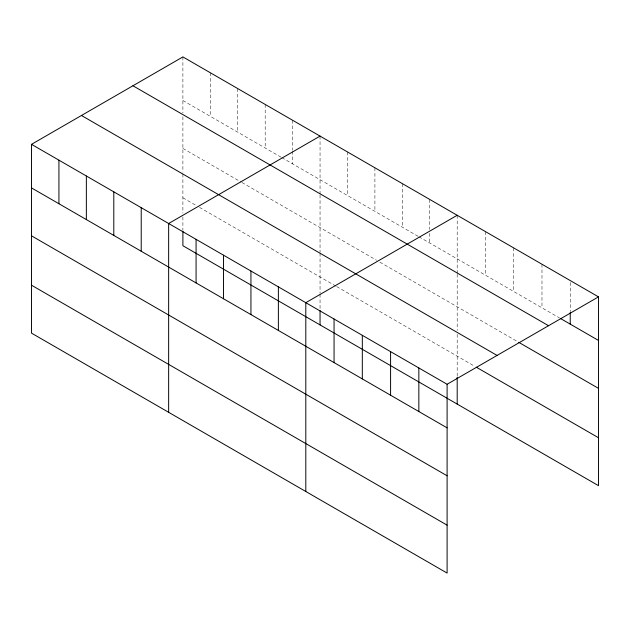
<?xml version="1.0" encoding="UTF-8"?>
<svg xmlns="http://www.w3.org/2000/svg" width="630" height="630" viewBox="0 0 630 630"><rect width="100%" height="100%" fill="white"/><g stroke="black" fill="none" stroke-linecap="round" stroke-linejoin="round"><path stroke-width="0.47" stroke-dasharray="3.15 2.36" d="M182.897 100.501L280.98 157.13M281.807 157.61L418.131 236.313M418.958 236.793L559.432 317.89M182.897 148.42L241.077 182.015M241.912 182.495L376.567 260.237M379.89 262.159L517.876 341.822M182.897 197.796L196.19 205.475M199.521 207.396L335.837 286.099M336.672 286.579L474.65 366.243M570.237 282.492L570.237 311.543M541.981 264.238L541.981 307.818M513.718 247.921L513.718 291.501M485.454 231.604L485.454 275.184M457.191 215.287L457.191 273.239M457.191 274.2L457.191 330.529M457.191 334.325L457.191 376.291M429.762 199.45L429.762 229.47M429.762 233.344L429.762 243.03M402.334 183.613L402.334 227.194M374.905 167.777L374.905 211.357M347.476 151.94L347.476 195.52M320.048 136.104L320.048 194.064M320.048 195.016L320.048 252.291M320.048 253.244L320.048 293.273M320.048 294.234L320.048 309.566M292.611 120.267L292.611 150.286M292.611 151.255L292.611 163.847M265.183 104.43L265.183 148.011M237.754 88.594L237.754 132.174M210.325 72.757L210.325 116.337M182.897 56.92L182.897 112.959M182.897 116.794L182.897 172.163M182.897 174.061L182.897 213.137M182.897 216.972L182.897 230.391"/><path stroke-width="0.94" d="M31.5 144.333L447.103 384.276L447.103 573.08L31.5 333.128L31.5 144.333L182.897 56.92L598.5 296.872L598.5 485.667L182.897 245.724L182.897 231.344M320.048 136.104L168.651 223.508L168.651 412.311M457.191 215.287L305.802 302.691L305.802 491.495M447.103 384.276L598.5 296.872M560.267 318.37L598.5 340.444M132.938 85.767L548.541 325.718M518.703 342.303L598.5 388.371M81.459 115.487L497.062 355.43M476.312 367.203L598.5 437.748M31.5 187.905L447.103 427.857M31.5 235.833L447.103 475.776M31.5 285.209L447.103 525.152M570.237 312.511L570.237 324.135M457.191 377.252L457.191 404.09M418.848 367.959L418.848 411.54M390.584 351.642L390.584 395.223M362.321 335.325L362.321 378.906M334.058 319.008L334.058 362.589M320.048 310.527L320.048 324.907M278.373 286.855L278.373 330.435M250.937 271.018L250.937 314.598M223.508 255.181L223.508 298.762M196.08 239.345L196.08 282.925M141.222 207.672L141.222 251.252M113.794 191.843L113.794 235.415M86.357 176.006L86.357 219.579M58.929 160.17L58.929 203.742"/></g></svg>
